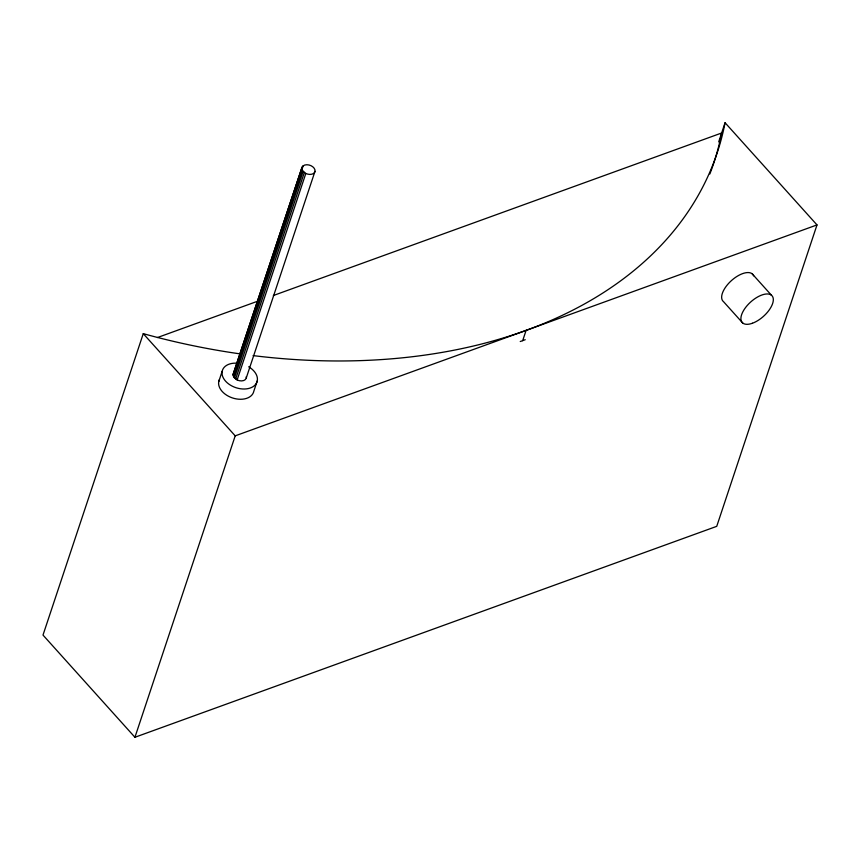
<?xml version="1.0" encoding="UTF-8"?>
<svg xmlns="http://www.w3.org/2000/svg" width="860" height="860" viewBox="0 0 860 860"><rect width="100%" height="100%" fill="white"/><g stroke="black" fill="none" stroke-linecap="round" stroke-linejoin="round"><path stroke-width="1.29" d="M246.304 376.648A6.837 4.579 18.4 0 1 237.134 379.969L233.565 376.777L233.135 374.283L301.828 167.786C303.042 164.066 308.073 164.271 310.998 165.69A6.837 4.579 18.4 0 1 314.534 172.473A6.837 4.579 18.4 0 1 305.827 173.462L302.258 170.28L301.828 167.786M239.832 353.836A527.814 353.858 18.4 0 1 143.265 333.659L43 635.078L134.934 737.267L716.735 526.341L817 224.922L725.066 122.733A527.814 353.858 18.4 0 1 253.087 355.599M218.762 381.56L222.17 371.294M233.135 374.283L302.29 166.679M233.125 375.519L301.817 169.011M234.898 370.993L254.829 311.083M259.064 298.345L303.171 165.765M233.565 376.777L302.258 170.28M234.425 378.002L303.118 171.495M235.64 379.088L304.333 172.58M237.134 379.969L305.827 173.462M246.293 377.873L314.986 171.366M134.934 737.267L235.21 435.848L817 224.922M257.258 380.862L253.85 391.128A18.221 12.212 18.4 0 1 232.35 397.9A18.221 12.212 18.4 0 1 219.45 379.539M522.687 340.646L526.105 330.38M718.691 141.9L725.066 122.733M233.597 373.186L234.468 372.272M157.487 337.529L258.226 301.011M273.34 295.528L721.647 132.999A527.814 353.858 18.4 0 1 709.844 173.989M752.167 273.792L771.409 295.184M742.803 323.102L723.561 301.709A20.038 9.621 -42 0 1 732.129 279.984A20.038 9.621 -42 0 1 753.661 275.823M143.265 333.659L235.21 435.848M525.245 339.711A527.814 353.858 18.4 0 1 520.236 341.527M248.669 366.801A18.221 12.212 18.4 0 1 251.593 387.473A18.221 12.212 18.4 0 1 223.621 378.507A18.221 12.212 18.4 0 1 237.521 363.232M752.414 323.252A20.038 9.621 -42 0 0 772.904 297.205A20.038 9.621 -42 0 0 746.007 306.966A20.038 9.621 -42 0 0 752.414 323.252"/></g></svg>
